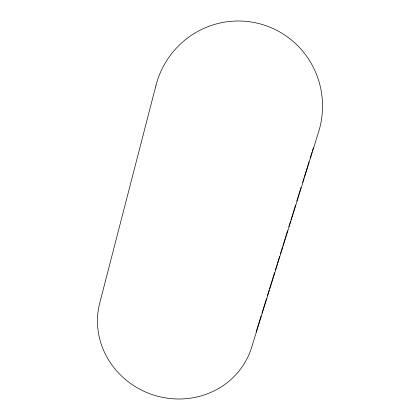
<?xml version="1.0" encoding="UTF-8"?>
<svg xmlns="http://www.w3.org/2000/svg" width="420" height="420" viewBox="0 0 420 420"><rect width="100%" height="100%" fill="white"/><g stroke="black" fill="none" stroke-linecap="round" stroke-linejoin="round"><path stroke-width="0.63" d="M256.079 332.073L261.14 315.788M261.923 313.283L266.595 298.252M267.372 295.748L269.125 290.11M269.514 288.86L274.575 272.575M275.352 270.07L277.106 264.432M277.494 263.183L279.636 256.289M280.413 253.785L282.555 246.897M282.944 245.642L287.616 230.612M288.787 226.858L290.535 221.219M290.923 219.965L295.596 204.934M296.767 201.18L301.051 187.399M302.605 182.39L303.97 178.007M304.358 176.752L309.031 161.721M310.196 157.962L311.95 152.329M312.338 151.074L313.315 147.945M155.993 85.339L99.719 303.114A79.144 74.844 19.8 0 0 155.631 395.661A79.144 74.844 19.8 0 0 251.58 347.487L318.638 131.796A85.591 84.604 -76.7 0 0 261.314 24.213A85.591 84.604 -76.7 0 0 155.993 85.339"/></g></svg>
